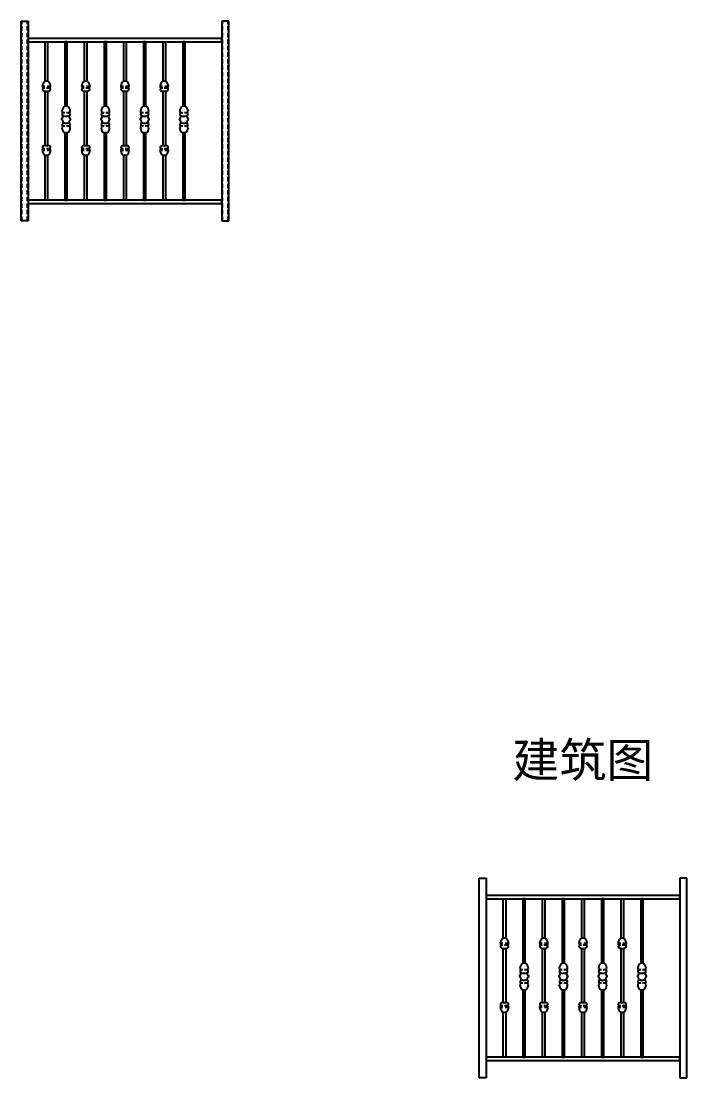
# Model space of a CAD drawing. Header units: millimetres. Extents: x -3007 to 8994, y -4474 to 1907.
# Drawn here: x -3007 to 859, y -4474 to 1663 of the extents above; entities that cross this region are included whole.
import ezdxf

# ---------------------------------------------------------------- set-up
doc = ezdxf.new("R2010")
doc.units = ezdxf.units.MM
doc.header["$MEASUREMENT"] = 0
doc.linetypes.add('DASHED', pattern=[19.05, 12.7, -6.35])
for name, color, linetype in [('@F05_Section_Steel', 24, 'Continuous'), ('F01_Section_AL', 92, 'Continuous'), ('F22_Dim', 9, 'Continuous'), ('XX', 6, 'DASHED')]:
    doc.layers.add(name, color=color, linetype=linetype)
doc.styles.get("Standard").update_dxf_attribs({"font": 'arial.ttf'})

# ---------------------------------------------------------------- blocks, each defined once
blk = doc.blocks.new('Railing_T4_NonStandard')
at = {"layer": '@F05_Section_Steel'}
for p, q in [((0, -580), (0, 580)), ((0, 580), (40, 580)), ((40, 580), (40, -580)), ((1206, 580, 0), (1166, 580, 0)), ((1166, 580), (1166, -580)), ((1206, -580), (1206, 580)), ((1206, 580, 0), (1206, 580, 0)), ((40, 529.6), (40, 509.6)), ((40, -580), (0, -580)), ((1166, -580, 0), (1206, -580, 0))]:
    blk.add_line(p, q, dxfattribs=at)
at = {"layer": 'F01_Section_AL', "linetype": 'ByBlock', "lineweight": -2}
for p, q in [((1166, 480), (40, 480)), ((40, 480), (40, 460)), ((40, 460), (1166, 460)), ((1166, 460), (1166, 480)), ((1166, -460), (40, -460)), ((40, -460, 0), (40, -480, 0)), ((40, -480, 0), (1166, -480, 0)), ((1166, -480, 0), (1166, -460, 0))]:
    blk.add_line(p, q, dxfattribs=at)
at = {"layer": 'F22_Dim'}
for p, q in [((140, 230.4), (140, 460)), ((140, 460), (154, 460)), ((154, 460), (154, 230.4)), ((268, 460), (254, 460)), ((254, 460), (254, 86)), ((268, 86), (268, 460)), ((368, 460), (382, 460)), ((368, 230.4), (368, 460)), ((382, 460), (382, 230.4)), ((482, 460), (482, 86)), ((496, 460), (482, 460)), ((496, 86), (496, 460)), ((596, 460), (610, 460)), ((596, 230.4), (596, 460)), ((610, 460), (610, 230.4)), ((710, 460), (710, 86)), ((724, 460), (710, 460)), ((724, 86), (724, 460)), ((824, 460), (838, 460)), ((824, 230.4), (824, 460)), ((838, 460), (838, 230.4)), ((938, 460), (938, 86)), ((952, 460), (938, 460)), ((952, 86), (952, 460)), ((137.7, 201.1), (122.6, 201.1)), ((137.8, 191.1), (128.6, 191.1)), ((155, 230.4), (139, 230.4)), ((165.4, 191.1), (147.3, 191.1)), ((171.4, 201.1), (150.9, 201.1)), ((365.7, 201.1), (350.6, 201.1)), ((365.8, 191.1), (356.6, 191.1)), ((383, 230.4), (367, 230.4)), ((393.4, 191.1), (375.3, 191.1)), ((399.4, 201.1), (378.9, 201.1)), ((593.7, 201.1), (578.6, 201.1)), ((593.8, 191.1), (584.6, 191.1)), ((611, 230.4), (595, 230.4)), ((621.4, 191.1), (603.3, 191.1)), ((627.4, 201.1), (606.9, 201.1)), ((821.7, 201.1), (806.6, 201.1)), ((821.8, 191.1), (812.6, 191.1)), ((839, 230.4), (823, 230.4)), ((849.4, 191.1), (831.3, 191.1)), ((855.4, 201.1), (834.9, 201.1)), ((139, 172.3), (154.5, 172.3)), ((140, -142.4), (140, 172.3)), ((154, 172.3), (154, -142.4)), ((367, 172.3), (382.5, 172.3)), ((368, -142.4), (368, 172.3)), ((382, 172.3), (382, -142.4)), ((595, 172.3), (610.5, 172.3)), ((596, -142.4), (596, 172.3)), ((610, 172.3), (610, -142.4)), ((823, 172.3), (838.5, 172.3)), ((824, -142.4), (824, 172.3)), ((838, 172.3), (838, -142.4)), ((269.1, 86), (253.1, 86)), ((497.1, 86), (481.1, 86)), ((725.1, 86), (709.1, 86)), ((953.1, 86), (937.1, 86)), ((254.3, 46.7), (242.7, 46.7)), ((253.1, 27.9), (268.7, 27.9)), ((279.5, 46.7), (263.6, 46.7)), ((271, 27.9), (271, 28)), ((482.3, 46.7), (470.7, 46.7)), ((481.1, 27.9), (496.7, 27.9)), ((507.5, 46.7), (491.6, 46.7)), ((499, 27.9), (499, 28)), ((710.3, 46.7), (698.7, 46.7)), ((709.1, 27.9), (724.7, 27.9)), ((735.5, 46.7), (719.6, 46.7)), ((727, 27.9), (727, 28)), ((938.3, 46.7), (926.7, 46.7)), ((937.1, 27.9), (952.7, 27.9)), ((963.5, 46.7), (947.6, 46.7)), ((955, 27.9), (955, 28)), ((254.3, -30.7), (242.7, -30.7)), ((253.1, -11.7), (268.7, -11.7)), ((279.5, -30.7), (263.6, -30.7)), ((271, -11.8), (271, -11.7)), ((482.3, -30.7), (470.7, -30.7)), ((481.1, -11.7), (496.7, -11.7)), ((507.5, -30.7), (491.6, -30.7)), ((499, -11.8), (499, -11.7)), ((710.3, -30.7), (698.7, -30.7)), ((709.1, -11.7), (724.7, -11.7)), ((735.5, -30.7), (719.6, -30.7)), ((727, -11.8), (727, -11.7)), ((938.3, -30.7), (926.7, -30.7)), ((937.1, -11.7), (952.7, -11.7)), ((963.5, -30.7), (947.6, -30.7)), ((955, -11.8), (955, -11.7)), ((140, -142.4), (140, -88.9)), ((154, -88.9), (154, -142.4)), ((269.1, -69.7), (253.1, -69.7)), ((254, -69.7), (254, -460)), ((268, -460), (268, -69.7)), ((368, -142.4), (368, -88.9)), ((382, -88.9), (382, -142.4)), ((497.1, -69.7), (481.1, -69.7)), ((482, -69.7), (482, -460)), ((496, -460), (496, -69.7)), ((596, -142.4), (596, -88.9)), ((610, -88.9), (610, -142.4)), ((725.1, -69.7), (709.1, -69.7)), ((710, -69.7), (710, -460)), ((724, -460), (724, -69.7)), ((824, -142.4), (824, -88.9)), ((838, -88.9), (838, -142.4)), ((953.1, -69.7), (937.1, -69.7)), ((938, -69.7), (938, -460)), ((952, -460), (952, -69.7)), ((137.7, -171.1), (122.6, -171.1)), ((137.8, -161.1), (128.6, -161.1)), ((139, -142.4), (155, -142.4)), ((165.4, -161.1), (147.3, -161.1)), ((171.4, -171.1), (150.9, -171.1)), ((365.7, -171.1), (350.6, -171.1)), ((365.8, -161.1), (356.6, -161.1)), ((367, -142.4), (383, -142.4)), ((393.4, -161.1), (375.3, -161.1)), ((399.4, -171.1), (378.9, -171.1)), ((593.7, -171.1), (578.6, -171.1)), ((593.8, -161.1), (584.6, -161.1)), ((595, -142.4), (611, -142.4)), ((621.4, -161.1), (603.3, -161.1)), ((627.4, -171.1), (606.9, -171.1)), ((821.7, -171.1), (806.6, -171.1)), ((821.8, -161.1), (812.6, -161.1)), ((823, -142.4), (839, -142.4)), ((849.4, -161.1), (831.3, -161.1)), ((855.4, -171.1), (834.9, -171.1)), ((155, -200.4), (139, -200.4)), ((140, -460), (140, -200.4)), ((154, -200.1), (154, -460)), ((383, -200.4), (367, -200.4)), ((368, -460), (368, -200.4)), ((382, -200.1), (382, -460)), ((611, -200.4), (595, -200.4)), ((596, -460), (596, -200.4)), ((610, -200.1), (610, -460)), ((839, -200.4), (823, -200.4)), ((824, -460), (824, -200.4)), ((838, -200.1), (838, -460)), ((154, -460), (140, -460)), ((254, -460), (268, -460)), ((382, -460), (368, -460)), ((482, -460), (496, -460)), ((610, -460), (596, -460)), ((710, -460), (724, -460)), ((838, -460), (824, -460)), ((938, -460), (952, -460))]:
    blk.add_line(p, q, dxfattribs=at)
for centre, radius, start, end in [((268, 451), 14, 150, 270), ((268, 437), 14, 150, 270), ((268, 423), 14, 150, 270), ((496, 451), 14, 150, 270), ((496, 437), 14, 150, 270), ((496, 423), 14, 150, 270), ((724, 451), 14, 150, 270), ((724, 437), 14, 150, 270), ((724, 423), 14, 150, 270), ((952, 451), 14, 150, 270), ((952, 437), 14, 150, 270), ((952, 423), 14, 150, 270), ((268, 409), 14, 150, 270), ((268, 395), 14, 150, 270), ((268, 381), 14, 150, 270), ((268, 367), 14, 150, 270), ((496, 409), 14, 150, 270), ((496, 395), 14, 150, 270), ((496, 381), 14, 150, 270), ((496, 367), 14, 150, 270), ((724, 409), 14, 150, 270), ((724, 395), 14, 150, 270), ((724, 381), 14, 150, 270), ((724, 367), 14, 150, 270), ((952, 409), 14, 150, 270), ((952, 395), 14, 150, 270), ((952, 381), 14, 150, 270), ((952, 367), 14, 150, 270), ((268, 353), 14, 150, 270), ((268, 339), 14, 150, 270), ((268, 325), 14, 150, 270), ((268, 311), 14, 150, 270), ((496, 353), 14, 150, 270), ((496, 339), 14, 150, 270), ((496, 325), 14, 150, 270), ((496, 311), 14, 150, 270), ((724, 353), 14, 150, 270), ((724, 339), 14, 150, 270), ((724, 325), 14, 150, 270), ((724, 311), 14, 150, 270), ((952, 353), 14, 150, 270), ((952, 339), 14, 150, 270), ((952, 325), 14, 150, 270), ((952, 311), 14, 150, 270), ((268, 297), 14, 150, 270), ((268, 283), 14, 150, 270), ((268, 269), 14, 150, 270), ((268, 255), 14, 150, 270), ((268, 241), 14, 150, 270), ((496, 297), 14, 150, 270), ((496, 283), 14, 150, 270), ((496, 269), 14, 150, 270), ((496, 255), 14, 150, 270), ((496, 241), 14, 150, 270), ((724, 297), 14, 150, 270), ((724, 283), 14, 150, 270), ((724, 269), 14, 150, 270), ((724, 255), 14, 150, 270), ((724, 241), 14, 150, 270), ((952, 297), 14, 150, 270), ((952, 283), 14, 150, 270), ((952, 269), 14, 150, 270), ((952, 255), 14, 150, 270), ((952, 241), 14, 150, 270), ((160, 199.4), 37.5, 124.15428, 177.38193), ((131.4, 200.7), 8.85, 177.38193, 244.13023), ((130.8, 182.8), 7.43, 115.86977, 230.43593), ((126.8, 191.1), 1.79, 295.86977, 64.13023), ((133.9, 199.4), 37.5, 2.61807, 55.84572), ((167.2, 191.1), 1.79, 115.86977, 244.13023), ((162.5, 200.7), 8.85, 295.86977, 2.61807), ((163.1, 182.8), 7.43, 309.56407, 64.13023), ((268, 227), 14, 150, 270), ((268, 213), 14, 150, 270), ((268, 199), 14, 150, 270), ((268, 185), 14, 150, 270), ((268, 241), 14, 205.37693, 270), ((388, 199.4), 37.5, 124.15428, 177.38193), ((359.4, 200.7), 8.85, 177.38193, 244.13023), ((358.8, 182.8), 7.43, 115.86977, 230.43593), ((354.8, 191.1), 1.79, 295.86977, 64.13023), ((361.9, 199.4), 37.5, 2.61807, 55.84572), ((395.2, 191.1), 1.79, 115.86977, 244.13023), ((390.5, 200.7), 8.85, 295.86977, 2.61807), ((391.1, 182.8), 7.43, 309.56407, 64.13023), ((496, 227), 14, 150, 270), ((496, 213), 14, 150, 270), ((496, 199), 14, 150, 270), ((496, 185), 14, 150, 270), ((496, 241), 14, 205.37693, 270), ((616, 199.4), 37.5, 124.15428, 177.38193), ((587.4, 200.7), 8.85, 177.38193, 244.13023), ((586.8, 182.8), 7.43, 115.86977, 230.43593), ((582.8, 191.1), 1.79, 295.86977, 64.13023), ((589.9, 199.4), 37.5, 2.61807, 55.84572), ((623.2, 191.1), 1.79, 115.86977, 244.13023), ((618.5, 200.7), 8.85, 295.86977, 2.61807), ((619.1, 182.8), 7.43, 309.56407, 64.13023), ((724, 227), 14, 150, 270), ((724, 213), 14, 150, 270), ((724, 199), 14, 150, 270), ((724, 185), 14, 150, 270), ((724, 241), 14, 205.37693, 270), ((844, 199.4), 37.5, 124.15428, 177.38193), ((815.4, 200.7), 8.85, 177.38193, 244.13023), ((814.8, 182.8), 7.43, 115.86977, 230.43593), ((810.8, 191.1), 1.79, 295.86977, 64.13023), ((817.9, 199.4), 37.5, 2.61807, 55.84572), ((851.2, 191.1), 1.79, 115.86977, 244.13023), ((846.5, 200.7), 8.85, 295.86977, 2.61807), ((847.1, 182.8), 7.43, 309.56407, 64.13023), ((952, 227), 14, 150, 270), ((952, 213), 14, 150, 270), ((952, 199), 14, 150, 270), ((952, 185), 14, 150, 270), ((952, 241), 14, 205.37693, 270), ((139.2, 192.9), 20.6, 230.43593, 269.40051), ((154.7, 192.9), 20.6, 270.59949, 309.56407), ((268, 171), 14, 150, 270), ((268, 157), 14, 150, 270), ((268, 143), 14, 150, 270), ((268, 129), 14, 150, 270), ((367.2, 192.9), 20.6, 230.43593, 269.40051), ((382.7, 192.9), 20.6, 270.59949, 309.56407), ((496, 171), 14, 150, 270), ((496, 157), 14, 150, 270), ((496, 143), 14, 150, 270), ((496, 129), 14, 150, 270), ((595.2, 192.9), 20.6, 230.43593, 269.40051), ((610.7, 192.9), 20.6, 270.59949, 309.56407), ((724, 171), 14, 150, 270), ((724, 157), 14, 150, 270), ((724, 143), 14, 150, 270), ((724, 129), 14, 150, 270), ((823.2, 192.9), 20.6, 230.43593, 269.40051), ((838.7, 192.9), 20.6, 270.59949, 309.56407), ((952, 171), 14, 150, 270), ((952, 157), 14, 150, 270), ((952, 143), 14, 150, 270), ((952, 129), 14, 150, 270), ((274.2, 54.9), 37.5, 124.15428, 177.38193), ((268, 115), 14, 150, 270), ((268, 101), 14, 150, 270), ((248.1, 54.9), 37.5, 2.61807, 55.84572), ((502.2, 54.9), 37.5, 124.15428, 177.38193), ((496, 115), 14, 150, 270), ((496, 101), 14, 150, 270), ((476.1, 54.9), 37.5, 2.61807, 55.84572), ((730.2, 54.9), 37.5, 124.15428, 177.38193), ((724, 115), 14, 150, 270), ((724, 101), 14, 150, 270), ((704.1, 54.9), 37.5, 2.61807, 55.84572), ((958.2, 54.9), 37.5, 124.15428, 177.38193), ((952, 115), 14, 150, 270), ((952, 101), 14, 150, 270), ((932.1, 54.9), 37.5, 2.61807, 55.84572), ((238.4, 10), 4.22, 119.03407, 240.96593), ((230.1, 24.8), 12.8, 299.03407, 37.74082), ((229.2, -6.6), 14.8, 318.53765, 60.96593), ((245.6, 56.2), 8.85, 177.38193, 244.13023), ((245, 38.4), 7.43, 115.86977, 230.43593), ((253.3, 48.5), 20.6, 230.43593, 269.40051), ((240.9, 46.7), 1.79, 295.86977, 64.13023), ((268.9, 48.5), 20.6, 270.59949, 309.56407), ((293.1, -6.6), 14.8, 119.03407, 221.46235), ((292.1, 24.8), 12.8, 142.25918, 240.96593), ((281.3, 46.7), 1.79, 115.86977, 244.13023), ((276.7, 56.2), 8.85, 295.86977, 2.61807), ((277.3, 38.4), 7.43, 309.56407, 64.13023), ((283.9, 10), 4.22, 299.03407, 60.96593), ((466.4, 10), 4.22, 119.03407, 240.96593), ((458.1, 24.8), 12.8, 299.03407, 37.74082), ((457.2, -6.6), 14.8, 318.53765, 60.96593), ((473.6, 56.2), 8.85, 177.38193, 244.13023), ((473, 38.4), 7.43, 115.86977, 230.43593), ((481.3, 48.5), 20.6, 230.43593, 269.40051), ((468.9, 46.7), 1.79, 295.86977, 64.13023), ((496.9, 48.5), 20.6, 270.59949, 309.56407), ((521.1, -6.6), 14.8, 119.03407, 221.46235), ((520.1, 24.8), 12.8, 142.25918, 240.96593), ((509.3, 46.7), 1.79, 115.86977, 244.13023), ((504.7, 56.2), 8.85, 295.86977, 2.61807), ((505.3, 38.4), 7.43, 309.56407, 64.13023), ((511.9, 10), 4.22, 299.03407, 60.96593), ((694.4, 10), 4.22, 119.03407, 240.96593), ((686.1, 24.8), 12.8, 299.03407, 37.74082), ((685.2, -6.6), 14.8, 318.53765, 60.96593), ((701.6, 56.2), 8.85, 177.38193, 244.13023), ((701, 38.4), 7.43, 115.86977, 230.43593), ((709.3, 48.5), 20.6, 230.43593, 269.40051), ((696.9, 46.7), 1.79, 295.86977, 64.13023), ((724.9, 48.5), 20.6, 270.59949, 309.56407), ((749.1, -6.6), 14.8, 119.03407, 221.46235), ((748.1, 24.8), 12.8, 142.25918, 240.96593), ((737.3, 46.7), 1.79, 115.86977, 244.13023), ((732.7, 56.2), 8.85, 295.86977, 2.61807), ((733.3, 38.4), 7.43, 309.56407, 64.13023), ((739.9, 10), 4.22, 299.03407, 60.96593), ((922.4, 10), 4.22, 119.03407, 240.96593), ((914.1, 24.8), 12.8, 299.03407, 37.74082), ((913.2, -6.6), 14.8, 318.53765, 60.96593), ((929.6, 56.2), 8.85, 177.38193, 244.13023), ((929, 38.4), 7.43, 115.86977, 230.43593), ((937.3, 48.5), 20.6, 230.43593, 269.40051), ((924.9, 46.7), 1.79, 295.86977, 64.13023), ((952.9, 48.5), 20.6, 270.59949, 309.56407), ((977.1, -6.6), 14.8, 119.03407, 221.46235), ((976.1, 24.8), 12.8, 142.25918, 240.96593), ((965.3, 46.7), 1.79, 115.86977, 244.13023), ((960.7, 56.2), 8.85, 295.86977, 2.61807), ((961.3, 38.4), 7.43, 309.56407, 64.13023), ((967.9, 10), 4.22, 299.03407, 60.96593), ((245.6, -40), 8.85, 115.86977, 182.61807), ((274.2, -38.7), 37.5, 182.61807, 235.84572), ((245, -22.1), 7.43, 129.56407, 244.13023), ((253.3, -32.3), 20.6, 90.59949, 129.56407), ((240.9, -30.4), 1.79, 295.86977, 64.13023), ((268.9, -32.3), 20.6, 50.43593, 89.40051), ((248.1, -38.7), 37.5, 304.15428, 357.38193), ((281.3, -30.4), 1.79, 115.86977, 244.13023), ((277.3, -22.1), 7.43, 295.86977, 50.43593), ((276.7, -40), 8.85, 357.38193, 64.13023), ((473.6, -40), 8.85, 115.86977, 182.61807), ((502.2, -38.7), 37.5, 182.61807, 235.84572), ((473, -22.1), 7.43, 129.56407, 244.13023), ((481.3, -32.3), 20.6, 90.59949, 129.56407), ((468.9, -30.4), 1.79, 295.86977, 64.13023), ((496.9, -32.3), 20.6, 50.43593, 89.40051), ((476.1, -38.7), 37.5, 304.15428, 357.38193), ((509.3, -30.4), 1.79, 115.86977, 244.13023), ((505.3, -22.1), 7.43, 295.86977, 50.43593), ((504.7, -40), 8.85, 357.38193, 64.13023), ((701.6, -40), 8.85, 115.86977, 182.61807), ((730.2, -38.7), 37.5, 182.61807, 235.84572), ((701, -22.1), 7.43, 129.56407, 244.13023), ((709.3, -32.3), 20.6, 90.59949, 129.56407), ((696.9, -30.4), 1.79, 295.86977, 64.13023), ((724.9, -32.3), 20.6, 50.43593, 89.40051), ((704.1, -38.7), 37.5, 304.15428, 357.38193), ((737.3, -30.4), 1.79, 115.86977, 244.13023), ((733.3, -22.1), 7.43, 295.86977, 50.43593), ((732.7, -40), 8.85, 357.38193, 64.13023), ((929.6, -40), 8.85, 115.86977, 182.61807), ((958.2, -38.7), 37.5, 182.61807, 235.84572), ((929, -22.1), 7.43, 129.56407, 244.13023), ((937.3, -32.3), 20.6, 90.59949, 129.56407), ((924.9, -30.4), 1.79, 295.86977, 64.13023), ((952.9, -32.3), 20.6, 50.43593, 89.40051), ((932.1, -38.7), 37.5, 304.15428, 357.38193), ((965.3, -30.4), 1.79, 115.86977, 244.13023), ((961.3, -22.1), 7.43, 295.86977, 50.43593), ((960.7, -40), 8.85, 357.38193, 64.13023), ((268, -95), 14, 150, 270), ((268, -109), 14, 150, 270), ((268, -123), 14, 150, 270), ((267.2, -82.3), 12.7, 86.51301, 273.48699), ((496, -95), 14, 150, 270), ((496, -109), 14, 150, 270), ((496, -123), 14, 150, 270), ((495.2, -82.3), 12.7, 86.51301, 273.48699), ((724, -95), 14, 150, 270), ((724, -109), 14, 150, 270), ((724, -123), 14, 150, 270), ((723.2, -82.3), 12.7, 86.51301, 273.48699), ((952, -95), 14, 150, 270), ((952, -109), 14, 150, 270), ((952, -123), 14, 150, 270), ((951.2, -82.3), 12.7, 86.51301, 273.48699), ((131.4, -170.7), 8.85, 115.86977, 182.61807), ((160, -169.4), 37.5, 182.61807, 235.84572), ((130.8, -152.8), 7.43, 129.56407, 244.13023), ((139.2, -163), 20.6, 90.59949, 129.56407), ((126.8, -161.1), 1.79, 295.86977, 64.13023), ((154.7, -163), 20.6, 50.43593, 89.40051), ((133.9, -169.4), 37.5, 304.15428, 357.38193), ((167.2, -161.1), 1.79, 115.86977, 244.13023), ((163.1, -152.8), 7.43, 295.86977, 50.43593), ((162.5, -170.7), 8.85, 357.38193, 64.13023), ((268, -137), 14, 150, 270), ((268, -151), 14, 150, 270), ((268, -165), 14, 150, 270), ((268, -179), 14, 150, 270), ((359.4, -170.7), 8.85, 115.86977, 182.61807), ((388, -169.4), 37.5, 182.61807, 235.84572), ((358.8, -152.8), 7.43, 129.56407, 244.13023), ((367.2, -163), 20.6, 90.59949, 129.56407), ((354.8, -161.1), 1.79, 295.86977, 64.13023), ((382.7, -163), 20.6, 50.43593, 89.40051), ((361.9, -169.4), 37.5, 304.15428, 357.38193), ((395.2, -161.1), 1.79, 115.86977, 244.13023), ((391.1, -152.8), 7.43, 295.86977, 50.43593), ((390.5, -170.7), 8.85, 357.38193, 64.13023), ((496, -137), 14, 150, 270), ((496, -151), 14, 150, 270), ((496, -165), 14, 150, 270), ((496, -179), 14, 150, 270), ((587.4, -170.7), 8.85, 115.86977, 182.61807), ((616, -169.4), 37.5, 182.61807, 235.84572), ((586.8, -152.8), 7.43, 129.56407, 244.13023), ((595.2, -163), 20.6, 90.59949, 129.56407), ((582.8, -161.1), 1.79, 295.86977, 64.13023), ((610.7, -163), 20.6, 50.43593, 89.40051), ((589.9, -169.4), 37.5, 304.15428, 357.38193), ((623.2, -161.1), 1.79, 115.86977, 244.13023), ((619.1, -152.8), 7.43, 295.86977, 50.43593), ((618.5, -170.7), 8.85, 357.38193, 64.13023), ((724, -137), 14, 150, 270), ((724, -151), 14, 150, 270), ((724, -165), 14, 150, 270), ((724, -179), 14, 150, 270), ((815.4, -170.7), 8.85, 115.86977, 182.61807), ((844, -169.4), 37.5, 182.61807, 235.84572), ((814.8, -152.8), 7.43, 129.56407, 244.13023), ((823.2, -163), 20.6, 90.59949, 129.56407), ((810.8, -161.1), 1.79, 295.86977, 64.13023), ((838.7, -163), 20.6, 50.43593, 89.40051), ((817.9, -169.4), 37.5, 304.15428, 357.38193), ((851.2, -161.1), 1.79, 115.86977, 244.13023), ((847.1, -152.8), 7.43, 295.86977, 50.43593), ((846.5, -170.7), 8.85, 357.38193, 64.13023), ((952, -137), 14, 150, 270), ((952, -151), 14, 150, 270), ((952, -165), 14, 150, 270), ((952, -179), 14, 150, 270), ((268, -193), 14, 150, 270), ((268, -207), 14, 150, 270), ((268, -221), 14, 150, 270), ((268, -235), 14, 150, 180.03826), ((268, -235), 14, 150, 270), ((268, -249), 14, 150, 270), ((496, -193), 14, 150, 270), ((496, -207), 14, 150, 270), ((496, -221), 14, 150, 270), ((496, -235), 14, 150, 180.03826), ((496, -235), 14, 150, 270), ((496, -249), 14, 150, 270), ((724, -193), 14, 150, 270), ((724, -207), 14, 150, 270), ((724, -221), 14, 150, 270), ((724, -235), 14, 150, 180.03826), ((724, -235), 14, 150, 270), ((724, -249), 14, 150, 270), ((952, -193), 14, 150, 270), ((952, -207), 14, 150, 270), ((952, -221), 14, 150, 270), ((952, -235), 14, 150, 180.03826), ((952, -235), 14, 150, 270), ((952, -249), 14, 150, 270), ((268, -263), 14, 150, 270), ((268, -277), 14, 150, 270), ((268, -291), 14, 150, 270), ((268, -305), 14, 150, 270), ((496, -263), 14, 150, 270), ((496, -277), 14, 150, 270), ((496, -291), 14, 150, 270), ((496, -305), 14, 150, 270), ((724, -263), 14, 150, 270), ((724, -277), 14, 150, 270), ((724, -291), 14, 150, 270), ((724, -305), 14, 150, 270), ((952, -263), 14, 150, 270), ((952, -277), 14, 150, 270), ((952, -291), 14, 150, 270), ((952, -305), 14, 150, 270), ((268, -319), 14, 150, 270), ((268, -333), 14, 150, 270), ((268, -347), 14, 150, 270), ((268, -361), 14, 150, 270), ((268, -375), 14, 150, 270), ((496, -319), 14, 150, 270), ((496, -333), 14, 150, 270), ((496, -347), 14, 150, 270), ((496, -361), 14, 150, 270), ((496, -375), 14, 150, 270), ((724, -319), 14, 150, 270), ((724, -333), 14, 150, 270), ((724, -347), 14, 150, 270), ((724, -361), 14, 150, 270), ((724, -375), 14, 150, 270), ((952, -319), 14, 150, 270), ((952, -333), 14, 150, 270), ((952, -347), 14, 150, 270), ((952, -361), 14, 150, 270), ((952, -375), 14, 150, 270), ((268, -389), 14, 150, 270), ((268, -403), 14, 150, 270), ((268, -417), 14, 150, 270), ((268, -431), 14, 150, 270), ((496, -389), 14, 150, 270), ((496, -403), 14, 150, 270), ((496, -417), 14, 150, 270), ((496, -431), 14, 150, 270), ((724, -389), 14, 150, 270), ((724, -403), 14, 150, 270), ((724, -417), 14, 150, 270), ((724, -431), 14, 150, 270), ((952, -389), 14, 150, 270), ((952, -403), 14, 150, 270), ((952, -417), 14, 150, 270), ((952, -431), 14, 150, 270), ((268, -445), 14, 150, 270), ((496, -445), 14, 150, 270), ((724, -445), 14, 150, 270), ((952, -445), 14, 150, 270)]:
    blk.add_arc(centre, radius, start, end, dxfattribs=at)
at = {"layer": 'XX', "ltscale": 2}
for p, q in [((4, -580), (4, 580, 0)), ((36, -580), (36, 580, 0)), ((1170, -580, 0), (1170, 580, 0)), ((1202, -580), (1202, 580))]:
    blk.add_line(p, q, dxfattribs=at)
blk = doc.blocks.new('Railing_T4_NonStandard_simple')
at = {"layer": '@F05_Section_Steel'}
for p, q in [((0, -580), (0, 580)), ((0, 580), (40, 580)), ((40, 580), (40, -580)), ((1206, 580, 0), (1166, 580, 0)), ((1166, 580), (1166, -580)), ((1206, -580), (1206, 580)), ((1206, 580, 0), (1206, 580, 0)), ((40, 529.6), (40, 509.6)), ((40, -580), (0, -580)), ((1166, -580, 0), (1206, -580, 0))]:
    blk.add_line(p, q, dxfattribs=at)
at = {"layer": 'F01_Section_AL', "linetype": 'ByBlock', "lineweight": -2}
for p, q in [((1166, 480), (40, 480)), ((40, 480), (40, 460)), ((40, 460), (1166, 460)), ((1166, 460), (1166, 480)), ((1166, -460), (40, -460)), ((40, -460, 0), (40, -480, 0)), ((40, -480, 0), (1166, -480, 0)), ((1166, -480, 0), (1166, -460, 0))]:
    blk.add_line(p, q, dxfattribs=at)
at = {"layer": 'F22_Dim'}
for p, q in [((140, 230.4), (140, 460)), ((140, 460), (154, 460)), ((154, 460), (154, 230.4)), ((268, 460), (254, 460)), ((254, 460), (254, 86)), ((268, 86), (268, 460)), ((368, 460), (382, 460)), ((368, 230.4), (368, 460)), ((382, 460), (382, 230.4)), ((482, 460), (482, 86)), ((496, 460), (482, 460)), ((496, 86), (496, 460)), ((596, 460), (610, 460)), ((596, 230.4), (596, 460)), ((610, 460), (610, 230.4)), ((710, 460), (710, 86)), ((724, 460), (710, 460)), ((724, 86), (724, 460)), ((824, 460), (838, 460)), ((824, 230.4), (824, 460)), ((838, 460), (838, 230.4)), ((938, 460), (938, 86)), ((952, 460), (938, 460)), ((952, 86), (952, 460)), ((137.7, 201.1), (122.6, 201.1)), ((137.8, 191.1), (128.6, 191.1)), ((155, 230.4), (139, 230.4)), ((165.4, 191.1), (147.3, 191.1)), ((171.4, 201.1), (150.9, 201.1)), ((365.7, 201.1), (350.6, 201.1)), ((365.8, 191.1), (356.6, 191.1)), ((383, 230.4), (367, 230.4)), ((393.4, 191.1), (375.3, 191.1)), ((399.4, 201.1), (378.9, 201.1)), ((593.7, 201.1), (578.6, 201.1)), ((593.8, 191.1), (584.6, 191.1)), ((611, 230.4), (595, 230.4)), ((621.4, 191.1), (603.3, 191.1)), ((627.4, 201.1), (606.9, 201.1)), ((821.7, 201.1), (806.6, 201.1)), ((821.8, 191.1), (812.6, 191.1)), ((839, 230.4), (823, 230.4)), ((849.4, 191.1), (831.3, 191.1)), ((855.4, 201.1), (834.9, 201.1)), ((139, 172.3), (154.5, 172.3)), ((140, -142.4), (140, 172.3)), ((154, 172.3), (154, -142.4)), ((367, 172.3), (382.5, 172.3)), ((368, -142.4), (368, 172.3)), ((382, 172.3), (382, -142.4)), ((595, 172.3), (610.5, 172.3)), ((596, -142.4), (596, 172.3)), ((610, 172.3), (610, -142.4)), ((823, 172.3), (838.5, 172.3)), ((824, -142.4), (824, 172.3)), ((838, 172.3), (838, -142.4)), ((269.1, 86), (253.1, 86)), ((497.1, 86), (481.1, 86)), ((725.1, 86), (709.1, 86)), ((953.1, 86), (937.1, 86)), ((254.3, 46.7), (242.7, 46.7)), ((253.1, 27.9), (268.7, 27.9)), ((279.5, 46.7), (263.6, 46.7)), ((271, 27.9), (271, 28)), ((482.3, 46.7), (470.7, 46.7)), ((481.1, 27.9), (496.7, 27.9)), ((507.5, 46.7), (491.6, 46.7)), ((499, 27.9), (499, 28)), ((710.3, 46.7), (698.7, 46.7)), ((709.1, 27.9), (724.7, 27.9)), ((735.5, 46.7), (719.6, 46.7)), ((727, 27.9), (727, 28)), ((938.3, 46.7), (926.7, 46.7)), ((937.1, 27.9), (952.7, 27.9)), ((963.5, 46.7), (947.6, 46.7)), ((955, 27.9), (955, 28)), ((254.3, -30.7), (242.7, -30.7)), ((253.1, -11.7), (268.7, -11.7)), ((279.5, -30.7), (263.6, -30.7)), ((271, -11.8), (271, -11.7)), ((482.3, -30.7), (470.7, -30.7)), ((481.1, -11.7), (496.7, -11.7)), ((507.5, -30.7), (491.6, -30.7)), ((499, -11.8), (499, -11.7)), ((710.3, -30.7), (698.7, -30.7)), ((709.1, -11.7), (724.7, -11.7)), ((735.5, -30.7), (719.6, -30.7)), ((727, -11.8), (727, -11.7)), ((938.3, -30.7), (926.7, -30.7)), ((937.1, -11.7), (952.7, -11.7)), ((963.5, -30.7), (947.6, -30.7)), ((955, -11.8), (955, -11.7)), ((140, -142.4), (140, -88.9)), ((154, -88.9), (154, -142.4)), ((269.1, -69.7), (253.1, -69.7)), ((254, -69.7), (254, -460)), ((268, -460), (268, -69.7)), ((368, -142.4), (368, -88.9)), ((382, -88.9), (382, -142.4)), ((497.1, -69.7), (481.1, -69.7)), ((482, -69.7), (482, -460)), ((496, -460), (496, -69.7)), ((596, -142.4), (596, -88.9)), ((610, -88.9), (610, -142.4)), ((725.1, -69.7), (709.1, -69.7)), ((710, -69.7), (710, -460)), ((724, -460), (724, -69.7)), ((824, -142.4), (824, -88.9)), ((838, -88.9), (838, -142.4)), ((953.1, -69.7), (937.1, -69.7)), ((938, -69.7), (938, -460)), ((952, -460), (952, -69.7)), ((137.7, -171.1), (122.6, -171.1)), ((137.8, -161.1), (128.6, -161.1)), ((139, -142.4), (155, -142.4)), ((165.4, -161.1), (147.3, -161.1)), ((171.4, -171.1), (150.9, -171.1)), ((365.7, -171.1), (350.6, -171.1)), ((365.8, -161.1), (356.6, -161.1)), ((367, -142.4), (383, -142.4)), ((393.4, -161.1), (375.3, -161.1)), ((399.4, -171.1), (378.9, -171.1)), ((593.7, -171.1), (578.6, -171.1)), ((593.8, -161.1), (584.6, -161.1)), ((595, -142.4), (611, -142.4)), ((621.4, -161.1), (603.3, -161.1)), ((627.4, -171.1), (606.9, -171.1)), ((821.7, -171.1), (806.6, -171.1)), ((821.8, -161.1), (812.6, -161.1)), ((823, -142.4), (839, -142.4)), ((849.4, -161.1), (831.3, -161.1)), ((855.4, -171.1), (834.9, -171.1)), ((155, -200.4), (139, -200.4)), ((140, -460), (140, -200.4)), ((154, -200.1), (154, -460)), ((383, -200.4), (367, -200.4)), ((368, -460), (368, -200.4)), ((382, -200.1), (382, -460)), ((611, -200.4), (595, -200.4)), ((596, -460), (596, -200.4)), ((610, -200.1), (610, -460)), ((839, -200.4), (823, -200.4)), ((824, -460), (824, -200.4)), ((838, -200.1), (838, -460)), ((154, -460), (140, -460)), ((254, -460), (268, -460)), ((382, -460), (368, -460)), ((482, -460), (496, -460)), ((610, -460), (596, -460)), ((710, -460), (724, -460)), ((838, -460), (824, -460)), ((938, -460), (952, -460))]:
    blk.add_line(p, q, dxfattribs=at)
for centre, radius, start, end in [((268, 451), 14, 150, 270), ((268, 437), 14, 150, 270), ((268, 423), 14, 150, 270), ((496, 451), 14, 150, 270), ((496, 437), 14, 150, 270), ((496, 423), 14, 150, 270), ((724, 451), 14, 150, 270), ((724, 437), 14, 150, 270), ((724, 423), 14, 150, 270), ((952, 451), 14, 150, 270), ((952, 437), 14, 150, 270), ((952, 423), 14, 150, 270), ((268, 409), 14, 150, 270), ((268, 395), 14, 150, 270), ((268, 381), 14, 150, 270), ((268, 367), 14, 150, 270), ((496, 409), 14, 150, 270), ((496, 395), 14, 150, 270), ((496, 381), 14, 150, 270), ((496, 367), 14, 150, 270), ((724, 409), 14, 150, 270), ((724, 395), 14, 150, 270), ((724, 381), 14, 150, 270), ((724, 367), 14, 150, 270), ((952, 409), 14, 150, 270), ((952, 395), 14, 150, 270), ((952, 381), 14, 150, 270), ((952, 367), 14, 150, 270), ((268, 353), 14, 150, 270), ((268, 339), 14, 150, 270), ((268, 325), 14, 150, 270), ((268, 311), 14, 150, 270), ((496, 353), 14, 150, 270), ((496, 339), 14, 150, 270), ((496, 325), 14, 150, 270), ((496, 311), 14, 150, 270), ((724, 353), 14, 150, 270), ((724, 339), 14, 150, 270), ((724, 325), 14, 150, 270), ((724, 311), 14, 150, 270), ((952, 353), 14, 150, 270), ((952, 339), 14, 150, 270), ((952, 325), 14, 150, 270), ((952, 311), 14, 150, 270), ((268, 297), 14, 150, 270), ((268, 283), 14, 150, 270), ((268, 269), 14, 150, 270), ((268, 255), 14, 150, 270), ((268, 241), 14, 150, 270), ((496, 297), 14, 150, 270), ((496, 283), 14, 150, 270), ((496, 269), 14, 150, 270), ((496, 255), 14, 150, 270), ((496, 241), 14, 150, 270), ((724, 297), 14, 150, 270), ((724, 283), 14, 150, 270), ((724, 269), 14, 150, 270), ((724, 255), 14, 150, 270), ((724, 241), 14, 150, 270), ((952, 297), 14, 150, 270), ((952, 283), 14, 150, 270), ((952, 269), 14, 150, 270), ((952, 255), 14, 150, 270), ((952, 241), 14, 150, 270), ((160, 199.4), 37.5, 124.15428, 177.38193), ((131.4, 200.7), 8.85, 177.38193, 244.13023), ((130.8, 182.8), 7.43, 115.86977, 230.43593), ((126.8, 191.1), 1.79, 295.86977, 64.13023), ((133.9, 199.4), 37.5, 2.61807, 55.84572), ((167.2, 191.1), 1.79, 115.86977, 244.13023), ((162.5, 200.7), 8.85, 295.86977, 2.61807), ((163.1, 182.8), 7.43, 309.56407, 64.13023), ((268, 227), 14, 150, 270), ((268, 213), 14, 150, 270), ((268, 199), 14, 150, 270), ((268, 185), 14, 150, 270), ((268, 241), 14, 205.37693, 270), ((388, 199.4), 37.5, 124.15428, 177.38193), ((359.4, 200.7), 8.85, 177.38193, 244.13023), ((358.8, 182.8), 7.43, 115.86977, 230.43593), ((354.8, 191.1), 1.79, 295.86977, 64.13023), ((361.9, 199.4), 37.5, 2.61807, 55.84572), ((395.2, 191.1), 1.79, 115.86977, 244.13023), ((390.5, 200.7), 8.85, 295.86977, 2.61807), ((391.1, 182.8), 7.43, 309.56407, 64.13023), ((496, 227), 14, 150, 270), ((496, 213), 14, 150, 270), ((496, 199), 14, 150, 270), ((496, 185), 14, 150, 270), ((496, 241), 14, 205.37693, 270), ((616, 199.4), 37.5, 124.15428, 177.38193), ((587.4, 200.7), 8.85, 177.38193, 244.13023), ((586.8, 182.8), 7.43, 115.86977, 230.43593), ((582.8, 191.1), 1.79, 295.86977, 64.13023), ((589.9, 199.4), 37.5, 2.61807, 55.84572), ((623.2, 191.1), 1.79, 115.86977, 244.13023), ((618.5, 200.7), 8.85, 295.86977, 2.61807), ((619.1, 182.8), 7.43, 309.56407, 64.13023), ((724, 227), 14, 150, 270), ((724, 213), 14, 150, 270), ((724, 199), 14, 150, 270), ((724, 185), 14, 150, 270), ((724, 241), 14, 205.37693, 270), ((844, 199.4), 37.5, 124.15428, 177.38193), ((815.4, 200.7), 8.85, 177.38193, 244.13023), ((814.8, 182.8), 7.43, 115.86977, 230.43593), ((810.8, 191.1), 1.79, 295.86977, 64.13023), ((817.9, 199.4), 37.5, 2.61807, 55.84572), ((851.2, 191.1), 1.79, 115.86977, 244.13023), ((846.5, 200.7), 8.85, 295.86977, 2.61807), ((847.1, 182.8), 7.43, 309.56407, 64.13023), ((952, 227), 14, 150, 270), ((952, 213), 14, 150, 270), ((952, 199), 14, 150, 270), ((952, 185), 14, 150, 270), ((952, 241), 14, 205.37693, 270), ((139.2, 192.9), 20.6, 230.43593, 269.40051), ((154.7, 192.9), 20.6, 270.59949, 309.56407), ((268, 171), 14, 150, 270), ((268, 157), 14, 150, 270), ((268, 143), 14, 150, 270), ((268, 129), 14, 150, 270), ((367.2, 192.9), 20.6, 230.43593, 269.40051), ((382.7, 192.9), 20.6, 270.59949, 309.56407), ((496, 171), 14, 150, 270), ((496, 157), 14, 150, 270), ((496, 143), 14, 150, 270), ((496, 129), 14, 150, 270), ((595.2, 192.9), 20.6, 230.43593, 269.40051), ((610.7, 192.9), 20.6, 270.59949, 309.56407), ((724, 171), 14, 150, 270), ((724, 157), 14, 150, 270), ((724, 143), 14, 150, 270), ((724, 129), 14, 150, 270), ((823.2, 192.9), 20.6, 230.43593, 269.40051), ((838.7, 192.9), 20.6, 270.59949, 309.56407), ((952, 171), 14, 150, 270), ((952, 157), 14, 150, 270), ((952, 143), 14, 150, 270), ((952, 129), 14, 150, 270), ((274.2, 54.9), 37.5, 124.15428, 177.38193), ((268, 115), 14, 150, 270), ((268, 101), 14, 150, 270), ((248.1, 54.9), 37.5, 2.61807, 55.84572), ((502.2, 54.9), 37.5, 124.15428, 177.38193), ((496, 115), 14, 150, 270), ((496, 101), 14, 150, 270), ((476.1, 54.9), 37.5, 2.61807, 55.84572), ((730.2, 54.9), 37.5, 124.15428, 177.38193), ((724, 115), 14, 150, 270), ((724, 101), 14, 150, 270), ((704.1, 54.9), 37.5, 2.61807, 55.84572), ((958.2, 54.9), 37.5, 124.15428, 177.38193), ((952, 115), 14, 150, 270), ((952, 101), 14, 150, 270), ((932.1, 54.9), 37.5, 2.61807, 55.84572), ((238.4, 10), 4.22, 119.03407, 240.96593), ((230.1, 24.8), 12.8, 299.03407, 37.74082), ((229.2, -6.6), 14.8, 318.53765, 60.96593), ((245.6, 56.2), 8.85, 177.38193, 244.13023), ((245, 38.4), 7.43, 115.86977, 230.43593), ((253.3, 48.5), 20.6, 230.43593, 269.40051), ((240.9, 46.7), 1.79, 295.86977, 64.13023), ((268.9, 48.5), 20.6, 270.59949, 309.56407), ((293.1, -6.6), 14.8, 119.03407, 221.46235), ((292.1, 24.8), 12.8, 142.25918, 240.96593), ((281.3, 46.7), 1.79, 115.86977, 244.13023), ((276.7, 56.2), 8.85, 295.86977, 2.61807), ((277.3, 38.4), 7.43, 309.56407, 64.13023), ((283.9, 10), 4.22, 299.03407, 60.96593), ((466.4, 10), 4.22, 119.03407, 240.96593), ((458.1, 24.8), 12.8, 299.03407, 37.74082), ((457.2, -6.6), 14.8, 318.53765, 60.96593), ((473.6, 56.2), 8.85, 177.38193, 244.13023), ((473, 38.4), 7.43, 115.86977, 230.43593), ((481.3, 48.5), 20.6, 230.43593, 269.40051), ((468.9, 46.7), 1.79, 295.86977, 64.13023), ((496.9, 48.5), 20.6, 270.59949, 309.56407), ((521.1, -6.6), 14.8, 119.03407, 221.46235), ((520.1, 24.8), 12.8, 142.25918, 240.96593), ((509.3, 46.7), 1.79, 115.86977, 244.13023), ((504.7, 56.2), 8.85, 295.86977, 2.61807), ((505.3, 38.4), 7.43, 309.56407, 64.13023), ((511.9, 10), 4.22, 299.03407, 60.96593), ((694.4, 10), 4.22, 119.03407, 240.96593), ((686.1, 24.8), 12.8, 299.03407, 37.74082), ((685.2, -6.6), 14.8, 318.53765, 60.96593), ((701.6, 56.2), 8.85, 177.38193, 244.13023), ((701, 38.4), 7.43, 115.86977, 230.43593), ((709.3, 48.5), 20.6, 230.43593, 269.40051), ((696.9, 46.7), 1.79, 295.86977, 64.13023), ((724.9, 48.5), 20.6, 270.59949, 309.56407), ((749.1, -6.6), 14.8, 119.03407, 221.46235), ((748.1, 24.8), 12.8, 142.25918, 240.96593), ((737.3, 46.7), 1.79, 115.86977, 244.13023), ((732.7, 56.2), 8.85, 295.86977, 2.61807), ((733.3, 38.4), 7.43, 309.56407, 64.13023), ((739.9, 10), 4.22, 299.03407, 60.96593), ((922.4, 10), 4.22, 119.03407, 240.96593), ((914.1, 24.8), 12.8, 299.03407, 37.74082), ((913.2, -6.6), 14.8, 318.53765, 60.96593), ((929.6, 56.2), 8.85, 177.38193, 244.13023), ((929, 38.4), 7.43, 115.86977, 230.43593), ((937.3, 48.5), 20.6, 230.43593, 269.40051), ((924.9, 46.7), 1.79, 295.86977, 64.13023), ((952.9, 48.5), 20.6, 270.59949, 309.56407), ((977.1, -6.6), 14.8, 119.03407, 221.46235), ((976.1, 24.8), 12.8, 142.25918, 240.96593), ((965.3, 46.7), 1.79, 115.86977, 244.13023), ((960.7, 56.2), 8.85, 295.86977, 2.61807), ((961.3, 38.4), 7.43, 309.56407, 64.13023), ((967.9, 10), 4.22, 299.03407, 60.96593), ((245.6, -40), 8.85, 115.86977, 182.61807), ((274.2, -38.7), 37.5, 182.61807, 235.84572), ((245, -22.1), 7.43, 129.56407, 244.13023), ((253.3, -32.3), 20.6, 90.59949, 129.56407), ((240.9, -30.4), 1.79, 295.86977, 64.13023), ((268.9, -32.3), 20.6, 50.43593, 89.40051), ((248.1, -38.7), 37.5, 304.15428, 357.38193), ((281.3, -30.4), 1.79, 115.86977, 244.13023), ((277.3, -22.1), 7.43, 295.86977, 50.43593), ((276.7, -40), 8.85, 357.38193, 64.13023), ((473.6, -40), 8.85, 115.86977, 182.61807), ((502.2, -38.7), 37.5, 182.61807, 235.84572), ((473, -22.1), 7.43, 129.56407, 244.13023), ((481.3, -32.3), 20.6, 90.59949, 129.56407), ((468.9, -30.4), 1.79, 295.86977, 64.13023), ((496.9, -32.3), 20.6, 50.43593, 89.40051), ((476.1, -38.7), 37.5, 304.15428, 357.38193), ((509.3, -30.4), 1.79, 115.86977, 244.13023), ((505.3, -22.1), 7.43, 295.86977, 50.43593), ((504.7, -40), 8.85, 357.38193, 64.13023), ((701.6, -40), 8.85, 115.86977, 182.61807), ((730.2, -38.7), 37.5, 182.61807, 235.84572), ((701, -22.1), 7.43, 129.56407, 244.13023), ((709.3, -32.3), 20.6, 90.59949, 129.56407), ((696.9, -30.4), 1.79, 295.86977, 64.13023), ((724.9, -32.3), 20.6, 50.43593, 89.40051), ((704.1, -38.7), 37.5, 304.15428, 357.38193), ((737.3, -30.4), 1.79, 115.86977, 244.13023), ((733.3, -22.1), 7.43, 295.86977, 50.43593), ((732.7, -40), 8.85, 357.38193, 64.13023), ((929.6, -40), 8.85, 115.86977, 182.61807), ((958.2, -38.7), 37.5, 182.61807, 235.84572), ((929, -22.1), 7.43, 129.56407, 244.13023), ((937.3, -32.3), 20.6, 90.59949, 129.56407), ((924.9, -30.4), 1.79, 295.86977, 64.13023), ((952.9, -32.3), 20.6, 50.43593, 89.40051), ((932.1, -38.7), 37.5, 304.15428, 357.38193), ((965.3, -30.4), 1.79, 115.86977, 244.13023), ((961.3, -22.1), 7.43, 295.86977, 50.43593), ((960.7, -40), 8.85, 357.38193, 64.13023), ((268, -95), 14, 150, 270), ((268, -109), 14, 150, 270), ((268, -123), 14, 150, 270), ((267.2, -82.3), 12.7, 86.51301, 273.48699), ((496, -95), 14, 150, 270), ((496, -109), 14, 150, 270), ((496, -123), 14, 150, 270), ((495.2, -82.3), 12.7, 86.51301, 273.48699), ((724, -95), 14, 150, 270), ((724, -109), 14, 150, 270), ((724, -123), 14, 150, 270), ((723.2, -82.3), 12.7, 86.51301, 273.48699), ((952, -95), 14, 150, 270), ((952, -109), 14, 150, 270), ((952, -123), 14, 150, 270), ((951.2, -82.3), 12.7, 86.51301, 273.48699), ((131.4, -170.7), 8.85, 115.86977, 182.61807), ((160, -169.4), 37.5, 182.61807, 235.84572), ((130.8, -152.8), 7.43, 129.56407, 244.13023), ((139.2, -163), 20.6, 90.59949, 129.56407), ((126.8, -161.1), 1.79, 295.86977, 64.13023), ((154.7, -163), 20.6, 50.43593, 89.40051), ((133.9, -169.4), 37.5, 304.15428, 357.38193), ((167.2, -161.1), 1.79, 115.86977, 244.13023), ((163.1, -152.8), 7.43, 295.86977, 50.43593), ((162.5, -170.7), 8.85, 357.38193, 64.13023), ((268, -137), 14, 150, 270), ((268, -151), 14, 150, 270), ((268, -165), 14, 150, 270), ((268, -179), 14, 150, 270), ((359.4, -170.7), 8.85, 115.86977, 182.61807), ((388, -169.4), 37.5, 182.61807, 235.84572), ((358.8, -152.8), 7.43, 129.56407, 244.13023), ((367.2, -163), 20.6, 90.59949, 129.56407), ((354.8, -161.1), 1.79, 295.86977, 64.13023), ((382.7, -163), 20.6, 50.43593, 89.40051), ((361.9, -169.4), 37.5, 304.15428, 357.38193), ((395.2, -161.1), 1.79, 115.86977, 244.13023), ((391.1, -152.8), 7.43, 295.86977, 50.43593), ((390.5, -170.7), 8.85, 357.38193, 64.13023), ((496, -137), 14, 150, 270), ((496, -151), 14, 150, 270), ((496, -165), 14, 150, 270), ((496, -179), 14, 150, 270), ((587.4, -170.7), 8.85, 115.86977, 182.61807), ((616, -169.4), 37.5, 182.61807, 235.84572), ((586.8, -152.8), 7.43, 129.56407, 244.13023), ((595.2, -163), 20.6, 90.59949, 129.56407), ((582.8, -161.1), 1.79, 295.86977, 64.13023), ((610.7, -163), 20.6, 50.43593, 89.40051), ((589.9, -169.4), 37.5, 304.15428, 357.38193), ((623.2, -161.1), 1.79, 115.86977, 244.13023), ((619.1, -152.8), 7.43, 295.86977, 50.43593), ((618.5, -170.7), 8.85, 357.38193, 64.13023), ((724, -137), 14, 150, 270), ((724, -151), 14, 150, 270), ((724, -165), 14, 150, 270), ((724, -179), 14, 150, 270), ((815.4, -170.7), 8.85, 115.86977, 182.61807), ((844, -169.4), 37.5, 182.61807, 235.84572), ((814.8, -152.8), 7.43, 129.56407, 244.13023), ((823.2, -163), 20.6, 90.59949, 129.56407), ((810.8, -161.1), 1.79, 295.86977, 64.13023), ((838.7, -163), 20.6, 50.43593, 89.40051), ((817.9, -169.4), 37.5, 304.15428, 357.38193), ((851.2, -161.1), 1.79, 115.86977, 244.13023), ((847.1, -152.8), 7.43, 295.86977, 50.43593), ((846.5, -170.7), 8.85, 357.38193, 64.13023), ((952, -137), 14, 150, 270), ((952, -151), 14, 150, 270), ((952, -165), 14, 150, 270), ((952, -179), 14, 150, 270), ((268, -193), 14, 150, 270), ((268, -207), 14, 150, 270), ((268, -221), 14, 150, 270), ((268, -235), 14, 150, 180.03826), ((268, -235), 14, 150, 270), ((268, -249), 14, 150, 270), ((496, -193), 14, 150, 270), ((496, -207), 14, 150, 270), ((496, -221), 14, 150, 270), ((496, -235), 14, 150, 180.03826), ((496, -235), 14, 150, 270), ((496, -249), 14, 150, 270), ((724, -193), 14, 150, 270), ((724, -207), 14, 150, 270), ((724, -221), 14, 150, 270), ((724, -235), 14, 150, 180.03826), ((724, -235), 14, 150, 270), ((724, -249), 14, 150, 270), ((952, -193), 14, 150, 270), ((952, -207), 14, 150, 270), ((952, -221), 14, 150, 270), ((952, -235), 14, 150, 180.03826), ((952, -235), 14, 150, 270), ((952, -249), 14, 150, 270), ((268, -263), 14, 150, 270), ((268, -277), 14, 150, 270), ((268, -291), 14, 150, 270), ((268, -305), 14, 150, 270), ((496, -263), 14, 150, 270), ((496, -277), 14, 150, 270), ((496, -291), 14, 150, 270), ((496, -305), 14, 150, 270), ((724, -263), 14, 150, 270), ((724, -277), 14, 150, 270), ((724, -291), 14, 150, 270), ((724, -305), 14, 150, 270), ((952, -263), 14, 150, 270), ((952, -277), 14, 150, 270), ((952, -291), 14, 150, 270), ((952, -305), 14, 150, 270), ((268, -319), 14, 150, 270), ((268, -333), 14, 150, 270), ((268, -347), 14, 150, 270), ((268, -361), 14, 150, 270), ((268, -375), 14, 150, 270), ((496, -319), 14, 150, 270), ((496, -333), 14, 150, 270), ((496, -347), 14, 150, 270), ((496, -361), 14, 150, 270), ((496, -375), 14, 150, 270), ((724, -319), 14, 150, 270), ((724, -333), 14, 150, 270), ((724, -347), 14, 150, 270), ((724, -361), 14, 150, 270), ((724, -375), 14, 150, 270), ((952, -319), 14, 150, 270), ((952, -333), 14, 150, 270), ((952, -347), 14, 150, 270), ((952, -361), 14, 150, 270), ((952, -375), 14, 150, 270), ((268, -389), 14, 150, 270), ((268, -403), 14, 150, 270), ((268, -417), 14, 150, 270), ((268, -431), 14, 150, 270), ((496, -389), 14, 150, 270), ((496, -403), 14, 150, 270), ((496, -417), 14, 150, 270), ((496, -431), 14, 150, 270), ((724, -389), 14, 150, 270), ((724, -403), 14, 150, 270), ((724, -417), 14, 150, 270), ((724, -431), 14, 150, 270), ((952, -389), 14, 150, 270), ((952, -403), 14, 150, 270), ((952, -417), 14, 150, 270), ((952, -431), 14, 150, 270), ((268, -445), 14, 150, 270), ((496, -445), 14, 150, 270), ((724, -445), 14, 150, 270), ((952, -445), 14, 150, 270)]:
    blk.add_arc(centre, radius, start, end, dxfattribs=at)

msp = doc.modelspace()

# ---------------------------------------------------------------- block references
for name, p in [('Railing_T4_NonStandard', (-3006.94, 1083.48)), ('Railing_T4_NonStandard_simple', (-347.48, -3893.89))]:
    msp.add_blockref(name, p)

# ---------------------------------------------------------------- texts
at = {"ltscale": 10, "insert": (-154.73, -2527.91), "char_height": 200, "attachment_point": 1}
msp.add_mtext_dynamic_manual_height_columns('{\\fSimSun|b0|i0|c134|p2;建筑图}', width=2059.0952, gutter_width=1, heights=[0], dxfattribs=at)

doc.saveas('drawing.dxf')
